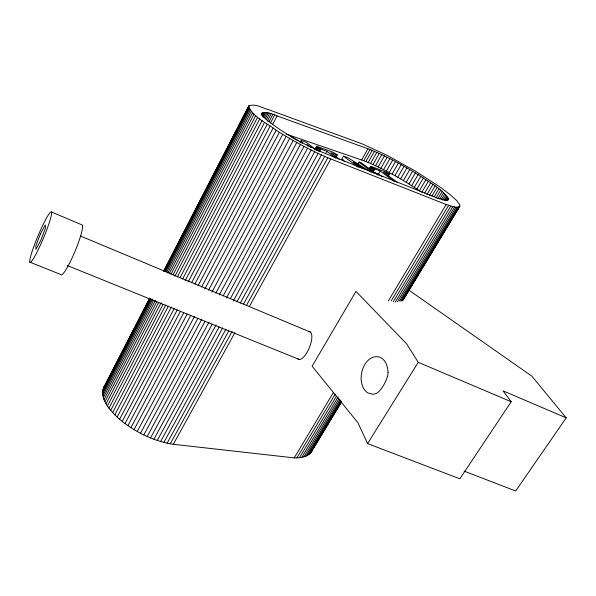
<?xml version="1.0" encoding="UTF-8"?>
<svg xmlns="http://www.w3.org/2000/svg" width="596" height="596" viewBox="0 0 596 596"><rect width="100%" height="100%" fill="white"/><g stroke="black" fill="none" stroke-linecap="round" stroke-linejoin="round"><path stroke-width="0.89" d="M248.681 106.066C252.667 117.405 267.187 122.985 276.142 130.233C293.56 141.215 311.745 151.086 330.787 158.968L446.173 204.502C450.442 205.538 455.351 208.481 459.71 206.626L459.784 204.711L456.536 200.39L449.824 194.393L440.206 187.151L414.995 170.851L386.893 155.258L362.249 143.919L268.625 109.694C262.441 108.174 254.865 102.966 248.681 106.066L163.833 270.718M341.664 401.831L311.313 452.029C307.409 457.229 300.25 457.989 294.223 457.884L173.309 444.288C153.53 441.226 134.905 432.018 119.587 419.279C111.094 411.441 99.241 400.11 103.711 387.378L149.76 298.022M448.505 198.982L447.738 200.114L446.233 200.293L437.382 198.066L323.151 152.636C303.982 144.418 285.477 134.309 268.893 121.614C253.591 109.85 267.507 111.236 277.095 115.922L367.948 148.754C385.538 155.541 402.062 164.816 418.124 174.613C428.487 182.085 441.576 187.911 448.505 198.982L447.596 200.494M103.115 388.845L149.708 298.343M163.677 271.329L249.039 105.611M102.721 390.41L150.088 298.544M164.168 271.232L248.651 107.355M102.542 392.086L150.646 298.827M164.697 271.59L248.979 108.181M102.586 393.844L151.57 298.946M165.628 271.709L249.538 109.135M102.847 395.699L152.718 299.155M166.783 271.925L250.327 110.2M103.324 397.629L153.664 300.287M167.737 273.065L251.348 111.385M104.024 399.633L155.4 300.399M169.532 273.11L252.592 112.674M104.941 401.697L156.793 301.688M170.933 274.413L254.06 114.074M106.073 403.812L158.827 302.224M172.982 274.972L255.751 115.572M107.414 405.973L161.076 302.828M174.807 276.417L257.651 117.159M261.279 114.484L262.136 112.845M261.249 115.035L262.531 112.577M108.971 408.171L163.095 304.303M177.273 277.103L259.759 118.835M261.808 114.857L263.089 112.406M262.106 115.587L263.805 112.331M262.56 116.414L264.676 112.346M263.164 117.323L265.704 112.458M110.722 410.383L165.755 305.003M179.94 277.833L262.061 120.586M264.341 117.509L266.874 112.666M265.227 118.597L268.178 112.957M112.666 412.618L168.333 306.262M182.57 279.055L264.55 122.411M266.256 119.774L269.615 113.344M267.403 121.025L271.187 113.814M114.804 414.846L171.365 307.022M185.177 280.686L267.217 124.296M269.094 121.562L272.864 114.365M270.472 122.985L274.659 115.006M117.107 417.073L174.3 308.318M188.165 281.953L270.048 126.233M272.484 124.668L277.095 115.922M119.587 419.279L177.236 309.92M191.54 282.787L273.028 128.214M122.217 421.447L180.484 311.216M194.832 284.069L276.142 130.233M124.989 423.577L183.702 312.803M198.051 285.722L279.375 132.275M127.887 425.656L187.204 314.047M201.597 286.967L282.72 134.323M130.904 427.675L190.817 315.262M204.808 289L286.147 136.38M134.018 429.619L194.52 316.424M208.548 290.178L289.656 138.436M137.214 431.482L197.857 318.353M211.915 292.122L293.21 140.47M140.485 433.247L201.686 319.396M215.782 293.187L296.801 142.474M300.168 142.474L301.248 140.47L306.344 142.355L317.191 150.654M143.8 434.916L205.121 321.184M219.239 294.998L300.414 144.441M147.16 436.473L209.017 322.064M223.157 295.914L304.02 146.363M150.535 437.918L212.213 324.172M226.413 297.985L307.611 148.225M153.91 439.237L216.102 324.857M230.317 298.715L311.172 150.021M315.142 148.978L316.819 146.296L332.955 152.226L337.068 154.662L335.883 157.351M314.919 149.909L316.819 146.296M157.269 440.429L219.075 327.077M233.304 300.98L314.673 151.749M315.813 149.715L317.243 147.085L316.573 146.348M316.603 150.266L318.041 147.629L317.243 147.085M317.944 150.192L319.024 148.21L318.041 147.629M318.599 151.369L320.037 148.739L326.861 151.309L335.757 158.052M160.607 441.487L222.621 328.046M236.903 301.926L318.1 153.388M319.478 151.742L320.916 149.112M163.893 442.403L225.929 329.208M240.21 303.148L321.445 154.938M325.52 153.761L326.861 151.309M167.111 443.178L228.886 330.743M243.66 303.856L324.678 156.383M170.255 443.804L232.194 331.331M246.558 305.249L327.8 157.731M173.309 444.288L234.951 332.605M249.344 306.515L330.787 158.968M335.086 157.262L336.427 154.841L337.224 154.938M335.667 157.426L337.001 155.005M344.674 161.546L341.717 159.311L343.482 156.137L348.317 157.925L370.854 172.065M357.786 164.459L359.105 162.119L361.623 163.051L378.222 175.187M357.987 164.384L359.306 162.052M357.95 164.734L359.105 162.119M286.184 134.07L361.63 159.981L367.948 148.754M361.63 159.981L363.739 160.749L370.041 149.544M363.739 160.749L365.884 161.576L372.187 150.401M365.884 161.576L368.149 162.492L374.444 151.347M368.149 162.492L370.518 163.49L376.806 152.375M369.438 168.743L370.742 166.433L371.464 166.515L386.886 172.423L389.315 174.203L388.45 175.708M369.617 168.661L370.921 166.359M369.624 169.018L370.742 166.433M370.168 169.473L371.479 167.163L370.928 166.709M370.518 163.49L372.977 164.578L379.265 153.492M370.943 169.994L372.254 167.692L371.479 167.163M371.874 170.545L373.185 168.243L380.188 171.015L394.18 181.326M372.977 164.578L375.525 165.74L381.812 154.677M372.813 171.037L374.124 168.728M374.921 169.07L373.171 172.14L378.445 174.069L382.118 176.788M375.525 165.74L378.147 166.977L384.435 155.936M378.147 166.977L380.837 168.288L387.124 157.262M378.445 174.069L380.188 171.015M380.837 168.288L383.578 169.651L389.873 158.64M383.578 169.651L386.364 171.074L392.667 160.086M386.364 171.074L389.188 172.557L395.491 161.576M387.795 175.656L388.667 174.151L389.315 174.203M388.257 175.425L389.121 173.92M388.301 175.798L389.166 174.285M389.188 172.557L392.034 174.077L398.344 163.11M392.034 174.077L394.887 175.641L401.212 164.682M394.887 175.641L397.748 177.243L404.081 166.291M397.748 177.243L400.601 178.874L406.941 167.93M428.368 181.251L421.893 192.232L403.44 180.528L409.787 169.584M406.241 182.197L412.611 171.253M409.012 183.873L415.39 172.937M411.724 185.565L418.124 174.613M414.384 187.248L420.798 176.297M311.313 452.029L312.118 450.643M416.969 188.925L423.398 177.966M419.48 190.586L425.924 179.619M424.68 193.059L430.707 182.853M426.892 194.646L432.934 184.417M429.455 195.399L435.05 185.945M431.891 196.106L437.047 187.427M434.201 196.762L438.902 188.857M103.711 387.378L104.516 386.029M435.899 198.148L440.615 190.221M437.918 198.677L442.18 191.525M439.788 199.131L443.588 192.761M441.487 199.504L444.825 193.916M442.776 200.219L445.897 194.989M444.102 200.472L446.791 195.98M445.257 200.636L447.507 196.881M446.225 200.696L448.028 197.678M447.007 200.651L448.363 198.386M294.223 457.884L333.402 392.548M388.354 300.913L446.173 204.502M296.92 457.877L335.205 394.15M391.192 300.935L448.624 205.337M299.438 457.706L336.33 396.377M393.353 301.598L450.844 206.03M301.77 457.363L338.215 396.854M395.29 302.105L452.841 206.566M303.893 456.856L338.93 398.761M397.487 301.658L454.606 206.954M305.815 456.193L339.914 399.707M399.454 301.062L456.119 207.185M307.521 455.374L340.666 400.505M400.713 301.099L457.393 207.266M309.011 454.398L341.195 401.145M401.726 300.995L458.421 207.199M312.699 449.138L326.66 426.043M327.621 424.456L331.95 417.289M332.918 415.695L334.356 413.304M335.325 411.709L339.176 405.34M340.137 403.753L341.098 402.158M405.608 295.46L409.459 289.09M410.421 287.495L411.866 285.111M412.827 283.517L419.569 272.372M420.53 270.778L421.975 268.386M422.937 266.792L426.788 260.422M427.749 258.835L436.898 243.704M437.859 242.11L439.304 239.726M440.273 238.132L449.414 223.001M450.382 221.407L451.82 219.023M453.265 216.631L454.711 214.24M455.672 212.653L459.523 206.283M310.27 453.28L341.501 401.637M402.509 300.734L459.188 206.983M403.336 299.848L459.985 206.127M367.576 443.595L418.265 362.323L406.636 343.847L355.991 291.414L312.11 366.22L358.002 422.877L367.576 443.595L459.844 478.812L511.204 401.741L503.024 390.834L566.2 417.833L515.674 490.992L464.12 471.108M341.717 159.311L343.326 159.899M336.427 154.841L330.691 152.725L339.586 159.452M388.667 174.151L383.578 172.274L397.562 182.555M29.815 262.121L60.77 274.525A27.118 3.74 -67.3 0 0 74.083 253.494A27.118 3.74 -67.3 0 0 82.263 224.975L51.457 211.975A27.423 2.928 -67.2 0 0 33.54 247.355A27.423 2.928 -67.2 0 0 37.041 252.071A27.423 2.928 -67.2 0 0 51.457 211.975M67.251 265.503L299.237 359.462M80.587 236.076L310.441 332.121M418.265 362.323L511.204 401.741M319.024 148.21L320.037 148.739M400.601 178.874L403.44 180.528M372.254 167.692L373.185 168.243M291.064 136.685L298.261 140.939M299.863 141.885L301.464 142.824M364.99 169.428L353.212 162.037L361.325 168.102M408.662 290.006L531.908 376.203L566.2 417.833M373.595 173.108L359.261 162.395M343.482 156.137L358.33 167.267M310.754 147.339L307.089 144.537L307.67 146.072M301.248 140.47L302.269 143.301M309.086 331.629A14.878 5.535 -67.7 0 1 309.369 347.639A14.878 5.535 -67.7 0 1 297.918 358.866M388.078 372.299L387.884 374.735A18.811 8.404 -67.9 0 1 376.337 393.502L372.91 394.269L367.911 392.935A20.681 13.984 -76 0 1 362.971 387.154C360.409 381.373 360.669 374.646 362.77 368.768A17.999 12.144 -76.1 0 1 367.509 360.938C370.764 357.317 376.374 355.194 380.911 357.712A20.659 13.946 -76.2 0 1 386.037 363.337L387.504 367.538L388.078 372.299M40.424 233.908L35.812 245.999L35.954 249.337L40.819 240.337L45.505 228.022L45.244 224.93L40.424 233.908"/></g></svg>
